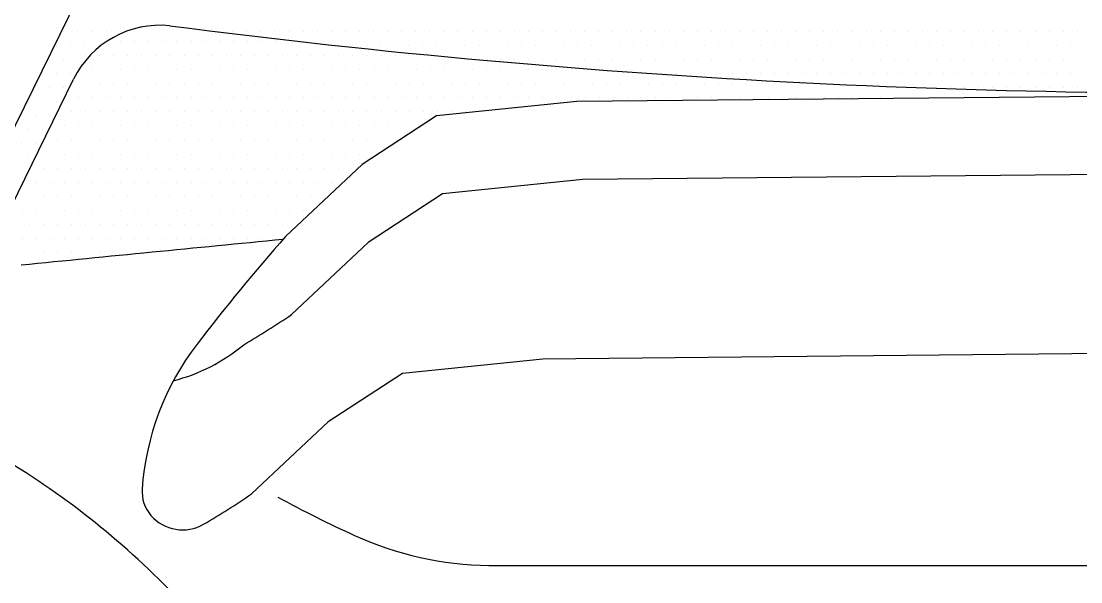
# Model space of a CAD drawing. Header units: millimetres. Extents: x -249630 to 95394, y -188036 to 109963.
# Drawn here: x -90610 to -90022, y -16425 to -16114 of the extents above; entities that cross this region are included whole.
import ezdxf

# ---------------------------------------------------------------- set-up
doc = ezdxf.new("R2010")
doc.units = ezdxf.units.MM
doc.layers.add('Layer11', color=30, linetype='Continuous')
doc.layers.add('VEREDA', color=1, linetype='Continuous')

# ---------------------------------------------------------------- blocks, each defined once
blk = doc.blocks.new('A$C3F545D02')
at = {"layer": 'Layer11'}
for p, q in [((0.006371880216249792, 0.8959358545763507), (0.0656465253158558, 1.016767589054439)), ((0.05555357312087494, 0.9939808310438707), (0.05555357312087494, 0.9939808310438707)), ((0.06180357312086926, 0.9939808310438707), (0.06180357312086926, 0.9939808310438707)), ((0.06805357312086358, 0.9939808310438707), (0.06805357312086358, 0.9939808310438707)), ((0.07430357312085789, 0.9939808310438707), (0.07430357312085789, 0.9939808310438707)), ((0.0805535731208522, 0.9939808310438707), (0.0805535731208522, 0.9939808310438707)), ((0.09015526142067642, 0.9956851100461677), (0.09015526142067642, 0.9956851100461677)), ((0.09640526142067074, 0.9956851100461677), (0.09640526142067074, 0.9956851100461677)), ((0.1026552614206651, 0.9956851100461677), (0.1026552614206651, 0.9956851100461677)), ((0.1243035731208977, 0.9939808310438707), (0.1243035731208977, 0.9939808310438707)), ((0.130553573120892, 0.9939808310438707), (0.130553573120892, 0.9939808310438707)), ((0.1368035731208863, 0.9939808310438707), (0.1368035731208863, 0.9939808310438707)), ((0.1430535731208806, 0.9939808310438707), (0.1430535731208806, 0.9939808310438707)), ((0.1493035731208749, 0.9939808310438707), (0.1493035731208749, 0.9939808310438707)), ((0.1555535731208693, 0.9939808310438707), (0.1555535731208693, 0.9939808310438707)), ((0.1618035731208636, 0.9939808310438707), (0.1618035731208636, 0.9939808310438707)), ((0.1680535731208579, 0.9939808310438707), (0.1680535731208579, 0.9939808310438707)), ((0.1743035731208522, 0.9939808310438707), (0.1743035731208522, 0.9939808310438707)), ((0.1805535731208465, 0.9939808310438707), (0.1805535731208465, 0.9939808310438707)), ((0.1868035731208408, 0.9939808310438707), (0.1868035731208408, 0.9939808310438707)), ((0.1930535731208352, 0.9939808310438707), (0.1930535731208352, 0.9939808310438707)), ((0.1993035731208295, 0.9939808310438707), (0.1993035731208295, 0.9939808310438707)), ((0.2055535731208238, 0.9939808310438707), (0.2055535731208238, 0.9939808310438707)), ((0.2118035731208181, 0.9939808310438707), (0.2118035731208181, 0.9939808310438707)), ((0.2180535731208124, 0.9939808310438707), (0.2180535731208124, 0.9939808310438707)), ((0.2243035731208067, 0.9939808310438707), (0.2243035731208067, 0.9939808310438707)), ((0.230553573120801, 0.9939808310438707), (0.230553573120801, 0.9939808310438707)), ((0.2368035731207954, 0.9939808310438707), (0.2368035731207954, 0.9939808310438707)), ((0.2430535731207897, 0.9939808310438707), (0.2430535731207897, 0.9939808310438707)), ((0.249303573120784, 0.9939808310438707), (0.249303573120784, 0.9939808310438707)), ((0.2555535731207783, 0.9939808310438707), (0.2555535731207783, 0.9939808310438707)), ((0.2618035731207726, 0.9939808310438707), (0.2618035731207726, 0.9939808310438707)), ((0.2680535731207669, 0.9939808310438707), (0.2680535731207669, 0.9939808310438707)), ((0.2743035731207613, 0.9939808310438707), (0.2743035731207613, 0.9939808310438707)), ((0.2805535731207556, 0.9939808310438707), (0.2805535731207556, 0.9939808310438707)), ((0.2868035731207499, 0.9939808310438707), (0.2868035731207499, 0.9939808310438707)), ((0.2930535731207442, 0.9939808310438707), (0.2930535731207442, 0.9939808310438707)), ((0.2993035731207385, 0.9939808310438707), (0.2993035731207385, 0.9939808310438707)), ((0.3055535731207328, 0.9939808310438707), (0.3055535731207328, 0.9939808310438707)), ((0.3118035731207272, 0.9939808310438707), (0.3118035731207272, 0.9939808310438707)), ((0.3180535731207215, 0.9939808310438707), (0.3180535731207215, 0.9939808310438707)), ((0.3243035731207158, 0.9939808310438707), (0.3243035731207158, 0.9939808310438707)), ((0.3305535731207101, 0.9939808310438707), (0.3305535731207101, 0.9939808310438707)), ((0.3368035731207044, 0.9939808310438707), (0.3368035731207044, 0.9939808310438707)), ((0.3430535731206987, 0.9939808310438707), (0.3430535731206987, 0.9939808310438707)), ((0.349303573120693, 0.9939808310438707), (0.349303573120693, 0.9939808310438707)), ((0.3555535731206874, 0.9939808310438707), (0.3555535731206874, 0.9939808310438707)), ((0.3618035731206817, 0.9939808310438707), (0.3618035731206817, 0.9939808310438707)), ((0.368053573120676, 0.9939808310438707), (0.368053573120676, 0.9939808310438707)), ((0.3743035731206703, 0.9939808310438707), (0.3743035731206703, 0.9939808310438707)), ((0.3805535731206646, 0.9939808310438707), (0.3805535731206646, 0.9939808310438707)), ((0.3868035731206589, 0.9939808310438707), (0.3868035731206589, 0.9939808310438707)), ((0.3930535731206533, 0.9939808310438707), (0.3930535731206533, 0.9939808310438707)), ((0.3993035731206476, 0.9939808310438707), (0.3993035731206476, 0.9939808310438707)), ((0.4055535731206419, 0.9939808310438707), (0.4055535731206419, 0.9939808310438707)), ((0.4118035731206362, 0.9939808310438707), (0.4118035731206362, 0.9939808310438707)), ((0.4180535731206305, 0.9939808310438707), (0.4180535731206305, 0.9939808310438707)), ((0.4243035731206248, 0.9939808310438707), (0.4243035731206248, 0.9939808310438707)), ((0.4305535731206191, 0.9939808310438707), (0.4305535731206191, 0.9939808310438707)), ((0.4368035731206135, 0.9939808310438707), (0.4368035731206135, 0.9939808310438707)), ((0.4430535731206078, 0.9939808310438707), (0.4430535731206078, 0.9939808310438707)), ((0.4493035731206021, 0.9939808310438707), (0.4493035731206021, 0.9939808310438707)), ((0.4555535731205964, 0.9939808310438707), (0.4555535731205964, 0.9939808310438707)), ((0.4618035731205907, 0.9939808310438707), (0.4618035731205907, 0.9939808310438707)), ((0.468053573120585, 0.9939808310438707), (0.468053573120585, 0.9939808310438707)), ((0.4743035731205794, 0.9939808310438707), (0.4743035731205794, 0.9939808310438707)), ((0.4805535731205737, 0.9939808310438707), (0.4805535731205737, 0.9939808310438707)), ((0.486803573120568, 0.9939808310438707), (0.486803573120568, 0.9939808310438707)), ((0.4930535731205623, 0.9939808310438707), (0.4930535731205623, 0.9939808310438707)), ((0.4993035731205566, 0.9939808310438707), (0.4993035731205566, 0.9939808310438707)), ((0.5055535731205509, 0.9939808310438707), (0.5055535731205509, 0.9939808310438707)), ((0.07453026142061958, 0.9894351100461449), (0.07453026142061958, 0.9894351100461449)), ((0.0807802614206139, 0.9894351100461449), (0.0807802614206139, 0.9894351100461449)), ((0.08703026142060821, 0.9894351100461449), (0.08703026142060821, 0.9894351100461449)), ((0.09328026142060253, 0.9894351100461449), (0.09328026142060253, 0.9894351100461449)), ((0.09953026142059684, 0.9894351100461449), (0.09953026142059684, 0.9894351100461449)), ((0.1057802614205912, 0.9894351100461449), (0.1057802614205912, 0.9894351100461449)), ((0.1120302614205855, 0.9894351100461449), (0.1120302614205855, 0.9894351100461449)), ((0.1182802614205798, 0.9894351100461449), (0.1182802614205798, 0.9894351100461449)), ((0.1245302614205741, 0.9894351100461449), (0.1245302614205741, 0.9894351100461449)), ((0.1307802614205684, 0.9894351100461449), (0.1307802614205684, 0.9894351100461449)), ((0.1370302614205627, 0.9894351100461449), (0.1370302614205627, 0.9894351100461449)), ((0.1432802614205571, 0.9894351100461449), (0.1432802614205571, 0.9894351100461449)), ((0.1495302614205514, 0.9894351100461449), (0.1495302614205514, 0.9894351100461449)), ((0.05242857312086358, 0.9877308310438764), (0.05242857312086358, 0.9877308310438764)), ((0.05867857312085789, 0.9877308310438764), (0.05867857312085789, 0.9877308310438764)), ((0.0649285731208522, 0.9877308310438764), (0.0649285731208522, 0.9877308310438764)), ((0.07117857312084652, 0.9877308310438764), (0.07117857312084652, 0.9877308310438764)), ((0.1774285731208636, 0.9877308310438764), (0.1774285731208636, 0.9877308310438764)), ((0.1836785731208579, 0.9877308310438764), (0.1836785731208579, 0.9877308310438764)), ((0.1899285731208522, 0.9877308310438764), (0.1899285731208522, 0.9877308310438764)), ((0.1961785731208465, 0.9877308310438764), (0.1961785731208465, 0.9877308310438764)), ((0.2024285731208408, 0.9877308310438764), (0.2024285731208408, 0.9877308310438764)), ((0.2086785731208352, 0.9877308310438764), (0.2086785731208352, 0.9877308310438764)), ((0.2149285731208295, 0.9877308310438764), (0.2149285731208295, 0.9877308310438764)), ((0.2211785731208238, 0.9877308310438764), (0.2211785731208238, 0.9877308310438764)), ((0.2274285731208181, 0.9877308310438764), (0.2274285731208181, 0.9877308310438764)), ((0.2336785731208124, 0.9877308310438764), (0.2336785731208124, 0.9877308310438764)), ((0.2399285731208067, 0.9877308310438764), (0.2399285731208067, 0.9877308310438764)), ((0.246178573120801, 0.9877308310438764), (0.246178573120801, 0.9877308310438764)), ((0.2524285731207954, 0.9877308310438764), (0.2524285731207954, 0.9877308310438764)), ((0.2586785731207897, 0.9877308310438764), (0.2586785731207897, 0.9877308310438764)), ((0.264928573120784, 0.9877308310438764), (0.264928573120784, 0.9877308310438764)), ((0.2711785731207783, 0.9877308310438764), (0.2711785731207783, 0.9877308310438764)), ((0.2774285731207726, 0.9877308310438764), (0.2774285731207726, 0.9877308310438764)), ((0.2836785731207669, 0.9877308310438764), (0.2836785731207669, 0.9877308310438764)), ((0.2899285731207613, 0.9877308310438764), (0.2899285731207613, 0.9877308310438764)), ((0.2961785731207556, 0.9877308310438764), (0.2961785731207556, 0.9877308310438764)), ((0.3024285731207499, 0.9877308310438764), (0.3024285731207499, 0.9877308310438764)), ((0.3086785731207442, 0.9877308310438764), (0.3086785731207442, 0.9877308310438764)), ((0.3149285731207385, 0.9877308310438764), (0.3149285731207385, 0.9877308310438764)), ((0.3211785731207328, 0.9877308310438764), (0.3211785731207328, 0.9877308310438764)), ((0.3274285731207272, 0.9877308310438764), (0.3274285731207272, 0.9877308310438764)), ((0.3336785731207215, 0.9877308310438764), (0.3336785731207215, 0.9877308310438764)), ((0.3399285731207158, 0.9877308310438764), (0.3399285731207158, 0.9877308310438764)), ((0.3461785731207101, 0.9877308310438764), (0.3461785731207101, 0.9877308310438764)), ((0.3524285731207044, 0.9877308310438764), (0.3524285731207044, 0.9877308310438764)), ((0.3586785731206987, 0.9877308310438764), (0.3586785731206987, 0.9877308310438764)), ((0.364928573120693, 0.9877308310438764), (0.364928573120693, 0.9877308310438764)), ((0.3711785731206874, 0.9877308310438764), (0.3711785731206874, 0.9877308310438764)), ((0.3774285731206817, 0.9877308310438764), (0.3774285731206817, 0.9877308310438764)), ((0.383678573120676, 0.9877308310438764), (0.383678573120676, 0.9877308310438764)), ((0.3899285731206703, 0.9877308310438764), (0.3899285731206703, 0.9877308310438764)), ((0.3961785731206646, 0.9877308310438764), (0.3961785731206646, 0.9877308310438764)), ((0.4024285731206589, 0.9877308310438764), (0.4024285731206589, 0.9877308310438764)), ((0.4086785731206533, 0.9877308310438764), (0.4086785731206533, 0.9877308310438764)), ((0.4149285731206476, 0.9877308310438764), (0.4149285731206476, 0.9877308310438764)), ((0.4211785731206419, 0.9877308310438764), (0.4211785731206419, 0.9877308310438764)), ((0.4274285731206362, 0.9877308310438764), (0.4274285731206362, 0.9877308310438764)), ((0.4336785731206305, 0.9877308310438764), (0.4336785731206305, 0.9877308310438764)), ((0.4399285731206248, 0.9877308310438764), (0.4399285731206248, 0.9877308310438764)), ((0.4461785731206191, 0.9877308310438764), (0.4461785731206191, 0.9877308310438764)), ((0.4524285731206135, 0.9877308310438764), (0.4524285731206135, 0.9877308310438764)), ((0.4586785731206078, 0.9877308310438764), (0.4586785731206078, 0.9877308310438764)), ((0.4649285731206021, 0.9877308310438764), (0.4649285731206021, 0.9877308310438764)), ((0.4711785731205964, 0.9877308310438764), (0.4711785731205964, 0.9877308310438764)), ((0.4774285731205907, 0.9877308310438764), (0.4774285731205907, 0.9877308310438764)), ((0.483678573120585, 0.9877308310438764), (0.483678573120585, 0.9877308310438764)), ((0.4899285731205794, 0.9877308310438764), (0.4899285731205794, 0.9877308310438764)), ((0.4961785731205737, 0.9877308310438764), (0.4961785731205737, 0.9877308310438764)), ((0.502428573120568, 0.9877308310438764), (0.502428573120568, 0.9877308310438764)), ((0.04930357312090905, 0.9814808310438821), (0.04930357312090905, 0.9814808310438821)), ((0.05555357312090337, 0.9814808310438821), (0.05555357312090337, 0.9814808310438821)), ((0.06180357312089768, 0.9814808310438821), (0.06180357312089768, 0.9814808310438821)), ((0.06515526142084127, 0.9831851100461506), (0.06515526142084127, 0.9831851100461506)), ((0.07140526142083559, 0.9831851100461506), (0.07140526142083559, 0.9831851100461506)), ((0.0776552614208299, 0.9831851100461506), (0.0776552614208299, 0.9831851100461506)), ((0.08390526142082422, 0.9831851100461506), (0.08390526142082422, 0.9831851100461506)), ((0.09015526142081853, 0.9831851100461506), (0.09015526142081853, 0.9831851100461506)), ((0.09640526142081285, 0.9831851100461506), (0.09640526142081285, 0.9831851100461506)), ((0.1026552614208072, 0.9831851100461506), (0.1026552614208072, 0.9831851100461506)), ((0.1089052614208015, 0.9831851100461506), (0.1089052614208015, 0.9831851100461506)), ((0.1151552614207958, 0.9831851100461506), (0.1151552614207958, 0.9831851100461506)), ((0.1214052614207901, 0.9831851100461506), (0.1214052614207901, 0.9831851100461506)), ((0.1276552614207844, 0.9831851100461506), (0.1276552614207844, 0.9831851100461506)), ((0.1339052614207787, 0.9831851100461506), (0.1339052614207787, 0.9831851100461506)), ((0.1401552614207731, 0.9831851100461506), (0.1401552614207731, 0.9831851100461506)), ((0.1464052614207674, 0.9831851100461506), (0.1464052614207674, 0.9831851100461506)), ((0.1526552614207617, 0.9831851100461506), (0.1526552614207617, 0.9831851100461506)), ((0.158905261420756, 0.9831851100461506), (0.158905261420756, 0.9831851100461506)), ((0.1651552614207503, 0.9831851100461506), (0.1651552614207503, 0.9831851100461506)), ((0.1714052614207446, 0.9831851100461506), (0.1714052614207446, 0.9831851100461506)), ((0.177655261420739, 0.9831851100461506), (0.177655261420739, 0.9831851100461506)), ((0.1839052614207333, 0.9831851100461506), (0.1839052614207333, 0.9831851100461506)), ((0.1901552614207276, 0.9831851100461506), (0.1901552614207276, 0.9831851100461506)), ((0.1964052614207219, 0.9831851100461506), (0.1964052614207219, 0.9831851100461506)), ((0.2026552614207162, 0.9831851100461506), (0.2026552614207162, 0.9831851100461506)), ((0.2089052614207105, 0.9831851100461506), (0.2089052614207105, 0.9831851100461506)), ((0.2430535731209318, 0.9814808310438821), (0.2430535731209318, 0.9814808310438821)), ((0.2493035731209261, 0.9814808310438821), (0.2493035731209261, 0.9814808310438821)), ((0.2555535731209204, 0.9814808310438821), (0.2555535731209204, 0.9814808310438821)), ((0.2618035731209147, 0.9814808310438821), (0.2618035731209147, 0.9814808310438821)), ((0.268053573120909, 0.9814808310438821), (0.268053573120909, 0.9814808310438821)), ((0.2743035731209034, 0.9814808310438821), (0.2743035731209034, 0.9814808310438821)), ((0.2805535731208977, 0.9814808310438821), (0.2805535731208977, 0.9814808310438821)), ((0.286803573120892, 0.9814808310438821), (0.286803573120892, 0.9814808310438821)), ((0.2930535731208863, 0.9814808310438821), (0.2930535731208863, 0.9814808310438821)), ((0.2993035731208806, 0.9814808310438821), (0.2993035731208806, 0.9814808310438821)), ((0.3055535731208749, 0.9814808310438821), (0.3055535731208749, 0.9814808310438821)), ((0.3118035731208693, 0.9814808310438821), (0.3118035731208693, 0.9814808310438821)), ((0.3180535731208636, 0.9814808310438821), (0.3180535731208636, 0.9814808310438821)), ((0.3243035731208579, 0.9814808310438821), (0.3243035731208579, 0.9814808310438821)), ((0.3305535731208522, 0.9814808310438821), (0.3305535731208522, 0.9814808310438821)), ((0.3368035731208465, 0.9814808310438821), (0.3368035731208465, 0.9814808310438821)), ((0.3430535731208408, 0.9814808310438821), (0.3430535731208408, 0.9814808310438821)), ((0.3493035731208352, 0.9814808310438821), (0.3493035731208352, 0.9814808310438821)), ((0.3555535731208295, 0.9814808310438821), (0.3555535731208295, 0.9814808310438821)), ((0.3618035731208238, 0.9814808310438821), (0.3618035731208238, 0.9814808310438821)), ((0.3680535731208181, 0.9814808310438821), (0.3680535731208181, 0.9814808310438821)), ((0.3743035731208124, 0.9814808310438821), (0.3743035731208124, 0.9814808310438821)), ((0.3805535731208067, 0.9814808310438821), (0.3805535731208067, 0.9814808310438821)), ((0.386803573120801, 0.9814808310438821), (0.386803573120801, 0.9814808310438821)), ((0.3930535731207954, 0.9814808310438821), (0.3930535731207954, 0.9814808310438821)), ((0.3993035731207897, 0.9814808310438821), (0.3993035731207897, 0.9814808310438821)), ((0.405553573120784, 0.9814808310438821), (0.405553573120784, 0.9814808310438821)), ((0.4118035731207783, 0.9814808310438821), (0.4118035731207783, 0.9814808310438821)), ((0.4180535731207726, 0.9814808310438821), (0.4180535731207726, 0.9814808310438821)), ((0.4243035731207669, 0.9814808310438821), (0.4243035731207669, 0.9814808310438821)), ((0.4305535731207613, 0.9814808310438821), (0.4305535731207613, 0.9814808310438821)), ((0.4368035731207556, 0.9814808310438821), (0.4368035731207556, 0.9814808310438821)), ((0.4430535731207499, 0.9814808310438821), (0.4430535731207499, 0.9814808310438821)), ((0.4493035731207442, 0.9814808310438821), (0.4493035731207442, 0.9814808310438821)), ((0.4555535731207385, 0.9814808310438821), (0.4555535731207385, 0.9814808310438821)), ((0.4618035731207328, 0.9814808310438821), (0.4618035731207328, 0.9814808310438821)), ((0.4680535731207272, 0.9814808310438821), (0.4680535731207272, 0.9814808310438821)), ((0.4743035731207215, 0.9814808310438821), (0.4743035731207215, 0.9814808310438821)), ((0.4805535731207158, 0.9814808310438821), (0.4805535731207158, 0.9814808310438821)), ((0.4868035731207101, 0.9814808310438821), (0.4868035731207101, 0.9814808310438821)), ((0.4930535731207044, 0.9814808310438821), (0.4930535731207044, 0.9814808310438821)), ((0.4993035731206987, 0.9814808310438821), (0.4993035731206987, 0.9814808310438821)), ((0.505553573120693, 0.9814808310438821), (0.505553573120693, 0.9814808310438821)), ((0.04617857312089768, 0.9752308310438593), (0.04617857312089768, 0.9752308310438593)), ((0.052428573120892, 0.9752308310438593), (0.052428573120892, 0.9752308310438593)), ((0.05867857312088631, 0.9752308310438593), (0.05867857312088631, 0.9752308310438593)), ((0.0620302614208299, 0.9769351100461563), (0.0620302614208299, 0.9769351100461563)), ((0.06828026142082422, 0.9769351100461563), (0.06828026142082422, 0.9769351100461563)), ((0.07453026142081853, 0.9769351100461563), (0.07453026142081853, 0.9769351100461563)), ((0.08078026142081285, 0.9769351100461563), (0.08078026142081285, 0.9769351100461563)), ((0.08703026142080716, 0.9769351100461563), (0.08703026142080716, 0.9769351100461563)), ((0.09328026142080148, 0.9769351100461563), (0.09328026142080148, 0.9769351100461563)), ((0.0995302614207958, 0.9769351100461563), (0.0995302614207958, 0.9769351100461563)), ((0.1057802614207901, 0.9769351100461563), (0.1057802614207901, 0.9769351100461563)), ((0.1120302614207844, 0.9769351100461563), (0.1120302614207844, 0.9769351100461563)), ((0.1182802614207787, 0.9769351100461563), (0.1182802614207787, 0.9769351100461563)), ((0.1245302614207731, 0.9769351100461563), (0.1245302614207731, 0.9769351100461563)), ((0.1307802614207674, 0.9769351100461563), (0.1307802614207674, 0.9769351100461563)), ((0.1370302614207617, 0.9769351100461563), (0.1370302614207617, 0.9769351100461563)), ((0.143280261420756, 0.9769351100461563), (0.143280261420756, 0.9769351100461563)), ((0.1495302614207503, 0.9769351100461563), (0.1495302614207503, 0.9769351100461563)), ((0.1557802614207446, 0.9769351100461563), (0.1557802614207446, 0.9769351100461563)), ((0.162030261420739, 0.9769351100461563), (0.162030261420739, 0.9769351100461563)), ((0.1682802614207333, 0.9769351100461563), (0.1682802614207333, 0.9769351100461563)), ((0.1745302614207276, 0.9769351100461563), (0.1745302614207276, 0.9769351100461563)), ((0.1807802614207219, 0.9769351100461563), (0.1807802614207219, 0.9769351100461563)), ((0.1870302614207162, 0.9769351100461563), (0.1870302614207162, 0.9769351100461563)), ((0.1932802614207105, 0.9769351100461563), (0.1932802614207105, 0.9769351100461563)), ((0.1995302614207048, 0.9769351100461563), (0.1995302614207048, 0.9769351100461563)), ((0.2057802614206992, 0.9769351100461563), (0.2057802614206992, 0.9769351100461563)), ((0.2120302614206935, 0.9769351100461563), (0.2120302614206935, 0.9769351100461563)), ((0.2182802614206878, 0.9769351100461563), (0.2182802614206878, 0.9769351100461563)), ((0.2245302614206821, 0.9769351100461563), (0.2245302614206821, 0.9769351100461563)), ((0.2307802614206764, 0.9769351100461563), (0.2307802614206764, 0.9769351100461563)), ((0.2370302614206707, 0.9769351100461563), (0.2370302614206707, 0.9769351100461563)), ((0.2432802614206651, 0.9769351100461563), (0.2432802614206651, 0.9769351100461563)), ((0.2495302614206594, 0.9769351100461563), (0.2495302614206594, 0.9769351100461563)), ((0.2557802614206537, 0.9769351100461563), (0.2557802614206537, 0.9769351100461563)), ((0.262030261420648, 0.9769351100461563), (0.262030261420648, 0.9769351100461563)), ((0.2682802614206423, 0.9769351100461563), (0.2682802614206423, 0.9769351100461563)), ((0.2745302614206366, 0.9769351100461563), (0.2745302614206366, 0.9769351100461563)), ((0.2807802614206309, 0.9769351100461563), (0.2807802614206309, 0.9769351100461563)), ((0.3211785731208749, 0.9752308310438593), (0.3211785731208749, 0.9752308310438593)), ((0.3274285731208693, 0.9752308310438593), (0.3274285731208693, 0.9752308310438593)), ((0.3336785731208636, 0.9752308310438593), (0.3336785731208636, 0.9752308310438593)), ((0.3399285731208579, 0.9752308310438593), (0.3399285731208579, 0.9752308310438593)), ((0.3461785731208522, 0.9752308310438593), (0.3461785731208522, 0.9752308310438593)), ((0.3524285731208465, 0.9752308310438593), (0.3524285731208465, 0.9752308310438593)), ((0.3586785731208408, 0.9752308310438593), (0.3586785731208408, 0.9752308310438593)), ((0.3649285731208352, 0.9752308310438593), (0.3649285731208352, 0.9752308310438593)), ((0.3711785731208295, 0.9752308310438593), (0.3711785731208295, 0.9752308310438593)), ((0.3774285731208238, 0.9752308310438593), (0.3774285731208238, 0.9752308310438593)), ((0.3836785731208181, 0.9752308310438593), (0.3836785731208181, 0.9752308310438593)), ((0.3899285731208124, 0.9752308310438593), (0.3899285731208124, 0.9752308310438593)), ((0.3961785731208067, 0.9752308310438593), (0.3961785731208067, 0.9752308310438593)), ((0.402428573120801, 0.9752308310438593), (0.402428573120801, 0.9752308310438593)), ((0.4086785731207954, 0.9752308310438593), (0.4086785731207954, 0.9752308310438593)), ((0.4149285731207897, 0.9752308310438593), (0.4149285731207897, 0.9752308310438593)), ((0.421178573120784, 0.9752308310438593), (0.421178573120784, 0.9752308310438593)), ((0.4274285731207783, 0.9752308310438593), (0.4274285731207783, 0.9752308310438593)), ((0.4336785731207726, 0.9752308310438593), (0.4336785731207726, 0.9752308310438593)), ((0.4399285731207669, 0.9752308310438593), (0.4399285731207669, 0.9752308310438593)), ((0.4461785731207613, 0.9752308310438593), (0.4461785731207613, 0.9752308310438593)), ((0.4524285731207556, 0.9752308310438593), (0.4524285731207556, 0.9752308310438593)), ((0.4586785731207499, 0.9752308310438593), (0.4586785731207499, 0.9752308310438593)), ((0.4649285731207442, 0.9752308310438593), (0.4649285731207442, 0.9752308310438593)), ((0.4711785731207385, 0.9752308310438593), (0.4711785731207385, 0.9752308310438593)), ((0.4774285731207328, 0.9752308310438593), (0.4774285731207328, 0.9752308310438593)), ((0.4836785731207272, 0.9752308310438593), (0.4836785731207272, 0.9752308310438593)), ((0.4899285731207215, 0.9752308310438593), (0.4899285731207215, 0.9752308310438593)), ((0.4961785731207158, 0.9752308310438593), (0.4961785731207158, 0.9752308310438593)), ((0.5024285731207101, 0.9752308310438593), (0.5024285731207101, 0.9752308310438593)), ((0.01904908498039504, 0.8894453322281777), (0.05989588903514687, 0.9727117975700708)), ((0.05890526142084695, 0.9706851100461336), (0.05890526142084695, 0.9706851100461336)), ((0.06515526142084127, 0.9706851100461336), (0.06515526142084127, 0.9706851100461336)), ((0.07140526142083559, 0.9706851100461336), (0.07140526142083559, 0.9706851100461336)), ((0.0776552614208299, 0.9706851100461336), (0.0776552614208299, 0.9706851100461336)), ((0.08390526142082422, 0.9706851100461336), (0.08390526142082422, 0.9706851100461336)), ((0.09015526142081853, 0.9706851100461336), (0.09015526142081853, 0.9706851100461336)), ((0.09640526142081285, 0.9706851100461336), (0.09640526142081285, 0.9706851100461336)), ((0.1026552614208072, 0.9706851100461336), (0.1026552614208072, 0.9706851100461336)), ((0.1089052614208015, 0.9706851100461336), (0.1089052614208015, 0.9706851100461336)), ((0.1151552614207958, 0.9706851100461336), (0.1151552614207958, 0.9706851100461336)), ((0.1214052614207901, 0.9706851100461336), (0.1214052614207901, 0.9706851100461336)), ((0.1276552614207844, 0.9706851100461336), (0.1276552614207844, 0.9706851100461336)), ((0.1339052614207787, 0.9706851100461336), (0.1339052614207787, 0.9706851100461336)), ((0.1401552614207731, 0.9706851100461336), (0.1401552614207731, 0.9706851100461336)), ((0.1464052614207674, 0.9706851100461336), (0.1464052614207674, 0.9706851100461336)), ((0.1526552614207617, 0.9706851100461336), (0.1526552614207617, 0.9706851100461336)), ((0.158905261420756, 0.9706851100461336), (0.158905261420756, 0.9706851100461336)), ((0.1651552614207503, 0.9706851100461336), (0.1651552614207503, 0.9706851100461336)), ((0.1714052614207446, 0.9706851100461336), (0.1714052614207446, 0.9706851100461336)), ((0.177655261420739, 0.9706851100461336), (0.177655261420739, 0.9706851100461336)), ((0.1839052614207333, 0.9706851100461336), (0.1839052614207333, 0.9706851100461336)), ((0.1901552614207276, 0.9706851100461336), (0.1901552614207276, 0.9706851100461336)), ((0.1964052614207219, 0.9706851100461336), (0.1964052614207219, 0.9706851100461336)), ((0.2026552614207162, 0.9706851100461336), (0.2026552614207162, 0.9706851100461336)), ((0.2089052614207105, 0.9706851100461336), (0.2089052614207105, 0.9706851100461336)), ((0.2151552614207048, 0.9706851100461336), (0.2151552614207048, 0.9706851100461336)), ((0.2214052614206992, 0.9706851100461336), (0.2214052614206992, 0.9706851100461336)), ((0.2276552614206935, 0.9706851100461336), (0.2276552614206935, 0.9706851100461336)), ((0.2339052614206878, 0.9706851100461336), (0.2339052614206878, 0.9706851100461336)), ((0.2401552614206821, 0.9706851100461336), (0.2401552614206821, 0.9706851100461336)), ((0.2464052614206764, 0.9706851100461336), (0.2464052614206764, 0.9706851100461336)), ((0.2526552614206707, 0.9706851100461336), (0.2526552614206707, 0.9706851100461336)), ((0.2589052614206651, 0.9706851100461336), (0.2589052614206651, 0.9706851100461336)), ((0.2651552614206594, 0.9706851100461336), (0.2651552614206594, 0.9706851100461336)), ((0.2714052614206537, 0.9706851100461336), (0.2714052614206537, 0.9706851100461336)), ((0.277655261420648, 0.9706851100461336), (0.277655261420648, 0.9706851100461336)), ((0.2839052614206423, 0.9706851100461336), (0.2839052614206423, 0.9706851100461336)), ((0.2901552614206366, 0.9706851100461336), (0.2901552614206366, 0.9706851100461336)), ((0.2964052614206309, 0.9706851100461336), (0.2964052614206309, 0.9706851100461336)), ((0.3026552614206253, 0.9706851100461336), (0.3026552614206253, 0.9706851100461336)), ((0.3089052614206196, 0.9706851100461336), (0.3089052614206196, 0.9706851100461336)), ((0.3151552614206139, 0.9706851100461336), (0.3151552614206139, 0.9706851100461336)), ((0.3214052614206082, 0.9706851100461336), (0.3214052614206082, 0.9706851100461336)), ((0.3276552614206025, 0.9706851100461336), (0.3276552614206025, 0.9706851100461336)), ((0.3339052614205968, 0.9706851100461336), (0.3339052614205968, 0.9706851100461336)), ((0.3401552614205912, 0.9706851100461336), (0.3401552614205912, 0.9706851100461336)), ((0.3464052614205855, 0.9706851100461336), (0.3464052614205855, 0.9706851100461336)), ((0.3526552614205798, 0.9706851100461336), (0.3526552614205798, 0.9706851100461336)), ((0.3589052614205741, 0.9706851100461336), (0.3589052614205741, 0.9706851100461336)), ((0.3651552614205684, 0.9706851100461336), (0.3651552614205684, 0.9706851100461336)), ((0.3714052614205627, 0.9706851100461336), (0.3714052614205627, 0.9706851100461336)), ((0.3776552614205571, 0.9706851100461336), (0.3776552614205571, 0.9706851100461336)), ((0.3839052614205514, 0.9706851100461336), (0.3839052614205514, 0.9706851100461336)), ((0.04305357312088631, 0.968980831043865), (0.04305357312088631, 0.968980831043865)), ((0.04930357312088063, 0.968980831043865), (0.04930357312088063, 0.968980831043865)), ((0.05555357312087494, 0.968980831043865), (0.05555357312087494, 0.968980831043865)), ((0.6749103519756545, 0.9665011379747739), (0.2833085450766362, 0.9627018193021684)), ((0.4368035731208977, 0.968980831043865), (0.4368035731208977, 0.968980831043865)), ((0.443053573120892, 0.968980831043865), (0.443053573120892, 0.968980831043865)), ((0.4493035731208863, 0.968980831043865), (0.4493035731208863, 0.968980831043865)), ((0.4555535731208806, 0.968980831043865), (0.4555535731208806, 0.968980831043865)), ((0.4618035731208749, 0.968980831043865), (0.4618035731208749, 0.968980831043865)), ((0.4680535731208693, 0.968980831043865), (0.4680535731208693, 0.968980831043865)), ((0.4743035731208636, 0.968980831043865), (0.4743035731208636, 0.968980831043865)), ((0.4805535731208579, 0.968980831043865), (0.4805535731208579, 0.968980831043865)), ((0.4868035731208522, 0.968980831043865), (0.4868035731208522, 0.968980831043865)), ((0.4930535731208465, 0.968980831043865), (0.4930535731208465, 0.968980831043865)), ((0.4993035731208408, 0.968980831043865), (0.4993035731208408, 0.968980831043865)), ((0.5055535731208352, 0.968980831043865), (0.5055535731208352, 0.968980831043865)), ((0.03992857312087494, 0.9627308310438707), (0.03992857312087494, 0.9627308310438707)), ((0.04617857312086926, 0.9627308310438707), (0.04617857312086926, 0.9627308310438707)), ((0.05242857312086358, 0.9627308310438707), (0.05242857312086358, 0.9627308310438707)), ((0.05578026142100612, 0.9644351100461677), (0.05578026142100612, 0.9644351100461677)), ((0.06203026142100043, 0.9644351100461677), (0.06203026142100043, 0.9644351100461677)), ((0.06828026142099475, 0.9644351100461677), (0.06828026142099475, 0.9644351100461677)), ((0.07453026142098906, 0.9644351100461677), (0.07453026142098906, 0.9644351100461677)), ((0.08078026142098338, 0.9644351100461677), (0.08078026142098338, 0.9644351100461677)), ((0.0870302614209777, 0.9644351100461677), (0.0870302614209777, 0.9644351100461677)), ((0.09328026142097201, 0.9644351100461677), (0.09328026142097201, 0.9644351100461677)), ((0.09953026142096633, 0.9644351100461677), (0.09953026142096633, 0.9644351100461677)), ((0.1057802614209606, 0.9644351100461677), (0.1057802614209606, 0.9644351100461677)), ((0.112030261420955, 0.9644351100461677), (0.112030261420955, 0.9644351100461677)), ((0.1182802614209493, 0.9644351100461677), (0.1182802614209493, 0.9644351100461677)), ((0.1245302614209436, 0.9644351100461677), (0.1245302614209436, 0.9644351100461677)), ((0.1307802614209379, 0.9644351100461677), (0.1307802614209379, 0.9644351100461677)), ((0.1370302614209322, 0.9644351100461677), (0.1370302614209322, 0.9644351100461677)), ((0.1432802614209265, 0.9644351100461677), (0.1432802614209265, 0.9644351100461677)), ((0.1495302614209209, 0.9644351100461677), (0.1495302614209209, 0.9644351100461677)), ((0.1557802614209152, 0.9644351100461677), (0.1557802614209152, 0.9644351100461677)), ((0.1620302614209095, 0.9644351100461677), (0.1620302614209095, 0.9644351100461677)), ((0.1682802614209038, 0.9644351100461677), (0.1682802614209038, 0.9644351100461677)), ((0.1745302614208981, 0.9644351100461677), (0.1745302614208981, 0.9644351100461677)), ((0.1807802614208924, 0.9644351100461677), (0.1807802614208924, 0.9644351100461677)), ((0.1870302614208867, 0.9644351100461677), (0.1870302614208867, 0.9644351100461677)), ((0.1932802614208811, 0.9644351100461677), (0.1932802614208811, 0.9644351100461677)), ((0.1995302614208754, 0.9644351100461677), (0.1995302614208754, 0.9644351100461677)), ((0.2057802614208697, 0.9644351100461677), (0.2057802614208697, 0.9644351100461677)), ((0.212030261420864, 0.9644351100461677), (0.212030261420864, 0.9644351100461677)), ((0.2182802614208583, 0.9644351100461677), (0.2182802614208583, 0.9644351100461677)), ((0.2833085450766362, 0.9627018193021684), (0.221025929815255, 0.9563509821270486)), ((0.2245302614208526, 0.9644351100461677), (0.2245302614208526, 0.9644351100461677)), ((0.230780261420847, 0.9644351100461677), (0.230780261420847, 0.9644351100461677)), ((0.2370302614208413, 0.9644351100461677), (0.2370302614208413, 0.9644351100461677)), ((0.2432802614208356, 0.9644351100461677), (0.2432802614208356, 0.9644351100461677)), ((0.2495302614208299, 0.9644351100461677), (0.2495302614208299, 0.9644351100461677)), ((0.2557802614208242, 0.9644351100461677), (0.2557802614208242, 0.9644351100461677)), ((0.2620302614208185, 0.9644351100461677), (0.2620302614208185, 0.9644351100461677)), ((0.2682802614208128, 0.9644351100461677), (0.2682802614208128, 0.9644351100461677)), ((0.2745302614208072, 0.9644351100461677), (0.2745302614208072, 0.9644351100461677)), ((0.2807802614208015, 0.9644351100461677), (0.2807802614208015, 0.9644351100461677)), ((0.2870302614207958, 0.9644351100461677), (0.2870302614207958, 0.9644351100461677)), ((0.2932802614207901, 0.9644351100461677), (0.2932802614207901, 0.9644351100461677)), ((0.2995302614207844, 0.9644351100461677), (0.2995302614207844, 0.9644351100461677)), ((0.3057802614207787, 0.9644351100461677), (0.3057802614207787, 0.9644351100461677)), ((0.3120302614207731, 0.9644351100461677), (0.3120302614207731, 0.9644351100461677)), ((0.3182802614207674, 0.9644351100461677), (0.3182802614207674, 0.9644351100461677)), ((0.3245302614207617, 0.9644351100461677), (0.3245302614207617, 0.9644351100461677)), ((0.330780261420756, 0.9644351100461677), (0.330780261420756, 0.9644351100461677)), ((0.3370302614207503, 0.9644351100461677), (0.3370302614207503, 0.9644351100461677)), ((0.3432802614207446, 0.9644351100461677), (0.3432802614207446, 0.9644351100461677)), ((0.349530261420739, 0.9644351100461677), (0.349530261420739, 0.9644351100461677)), ((0.3557802614207333, 0.9644351100461677), (0.3557802614207333, 0.9644351100461677)), ((0.3620302614207276, 0.9644351100461677), (0.3620302614207276, 0.9644351100461677)), ((0.3682802614207219, 0.9644351100461677), (0.3682802614207219, 0.9644351100461677)), ((0.3745302614207162, 0.9644351100461677), (0.3745302614207162, 0.9644351100461677)), ((0.3807802614207105, 0.9644351100461677), (0.3807802614207105, 0.9644351100461677)), ((0.3870302614207048, 0.9644351100461677), (0.3870302614207048, 0.9644351100461677)), ((0.3932802614206992, 0.9644351100461677), (0.3932802614206992, 0.9644351100461677)), ((0.3995302614206935, 0.9644351100461677), (0.3995302614206935, 0.9644351100461677)), ((0.4057802614206878, 0.9644351100461677), (0.4057802614206878, 0.9644351100461677)), ((0.4120302614206821, 0.9644351100461677), (0.4120302614206821, 0.9644351100461677)), ((0.4182802614206764, 0.9644351100461677), (0.4182802614206764, 0.9644351100461677)), ((0.4245302614206707, 0.9644351100461677), (0.4245302614206707, 0.9644351100461677)), ((0.4307802614206651, 0.9644351100461677), (0.4307802614206651, 0.9644351100461677)), ((0.03680357312086358, 0.9564808310438764), (0.03680357312086358, 0.9564808310438764)), ((0.04305357312085789, 0.9564808310438764), (0.04305357312085789, 0.9564808310438764)), ((0.04930357312085221, 0.9564808310438764), (0.04930357312085221, 0.9564808310438764)), ((0.05265526142073895, 0.9581851100461449), (0.05265526142073895, 0.9581851100461449)), ((0.05890526142073327, 0.9581851100461449), (0.05890526142073327, 0.9581851100461449)), ((0.06515526142072758, 0.9581851100461449), (0.06515526142072758, 0.9581851100461449)), ((0.0714052614207219, 0.9581851100461449), (0.0714052614207219, 0.9581851100461449)), ((0.07765526142071622, 0.9581851100461449), (0.07765526142071622, 0.9581851100461449)), ((0.08390526142071053, 0.9581851100461449), (0.08390526142071053, 0.9581851100461449)), ((0.09015526142070485, 0.9581851100461449), (0.09015526142070485, 0.9581851100461449)), ((0.09640526142069916, 0.9581851100461449), (0.09640526142069916, 0.9581851100461449)), ((0.1026552614206935, 0.9581851100461449), (0.1026552614206935, 0.9581851100461449)), ((0.1089052614206878, 0.9581851100461449), (0.1089052614206878, 0.9581851100461449)), ((0.1151552614206821, 0.9581851100461449), (0.1151552614206821, 0.9581851100461449)), ((0.1214052614206764, 0.9581851100461449), (0.1214052614206764, 0.9581851100461449)), ((0.1276552614206707, 0.9581851100461449), (0.1276552614206707, 0.9581851100461449)), ((0.1339052614206651, 0.9581851100461449), (0.1339052614206651, 0.9581851100461449)), ((0.1401552614206594, 0.9581851100461449), (0.1401552614206594, 0.9581851100461449)), ((0.1464052614206537, 0.9581851100461449), (0.1464052614206537, 0.9581851100461449)), ((0.152655261420648, 0.9581851100461449), (0.152655261420648, 0.9581851100461449)), ((0.1589052614206423, 0.9581851100461449), (0.1589052614206423, 0.9581851100461449)), ((0.1651552614206366, 0.9581851100461449), (0.1651552614206366, 0.9581851100461449)), ((0.1714052614206309, 0.9581851100461449), (0.1714052614206309, 0.9581851100461449)), ((0.1776552614206253, 0.9581851100461449), (0.1776552614206253, 0.9581851100461449)), ((0.1839052614206196, 0.9581851100461449), (0.1839052614206196, 0.9581851100461449)), ((0.221025929815255, 0.9563509821270486), (0.1879775912067316, 0.9347586106198378)), ((0.1901552614206139, 0.9581851100461449), (0.1901552614206139, 0.9581851100461449)), ((0.1964052614206082, 0.9581851100461449), (0.1964052614206082, 0.9581851100461449)), ((0.2026552614206025, 0.9581851100461449), (0.2026552614206025, 0.9581851100461449)), ((0.2089052614205968, 0.9581851100461449), (0.2089052614205968, 0.9581851100461449)), ((0.2151552614205912, 0.9581851100461449), (0.2151552614205912, 0.9581851100461449)), ((0.2214052614205855, 0.9581851100461449), (0.2214052614205855, 0.9581851100461449)), ((0.2276552614205798, 0.9581851100461449), (0.2276552614205798, 0.9581851100461449)), ((0.2339052614205741, 0.9581851100461449), (0.2339052614205741, 0.9581851100461449)), ((0.04953026142078443, 0.9519351100461506), (0.04953026142078443, 0.9519351100461506)), ((0.05578026142077874, 0.9519351100461506), (0.05578026142077874, 0.9519351100461506)), ((0.06203026142077306, 0.9519351100461506), (0.06203026142077306, 0.9519351100461506)), ((0.06828026142076737, 0.9519351100461506), (0.06828026142076737, 0.9519351100461506)), ((0.07453026142076169, 0.9519351100461506), (0.07453026142076169, 0.9519351100461506)), ((0.080780261420756, 0.9519351100461506), (0.080780261420756, 0.9519351100461506)), ((0.08703026142075032, 0.9519351100461506), (0.08703026142075032, 0.9519351100461506)), ((0.09328026142074464, 0.9519351100461506), (0.09328026142074464, 0.9519351100461506)), ((0.09953026142073895, 0.9519351100461506), (0.09953026142073895, 0.9519351100461506)), ((0.1057802614207333, 0.9519351100461506), (0.1057802614207333, 0.9519351100461506)), ((0.1120302614207276, 0.9519351100461506), (0.1120302614207276, 0.9519351100461506)), ((0.1182802614207219, 0.9519351100461506), (0.1182802614207219, 0.9519351100461506)), ((0.1245302614207162, 0.9519351100461506), (0.1245302614207162, 0.9519351100461506)), ((0.1307802614207105, 0.9519351100461506), (0.1307802614207105, 0.9519351100461506)), ((0.1370302614207048, 0.9519351100461506), (0.1370302614207048, 0.9519351100461506)), ((0.1432802614206992, 0.9519351100461506), (0.1432802614206992, 0.9519351100461506)), ((0.1495302614206935, 0.9519351100461506), (0.1495302614206935, 0.9519351100461506)), ((0.1557802614206878, 0.9519351100461506), (0.1557802614206878, 0.9519351100461506)), ((0.1620302614206821, 0.9519351100461506), (0.1620302614206821, 0.9519351100461506)), ((0.1682802614206764, 0.9519351100461506), (0.1682802614206764, 0.9519351100461506)), ((0.1745302614206707, 0.9519351100461506), (0.1745302614206707, 0.9519351100461506)), ((0.1807802614206651, 0.9519351100461506), (0.1807802614206651, 0.9519351100461506)), ((0.1870302614206594, 0.9519351100461506), (0.1870302614206594, 0.9519351100461506)), ((0.1932802614206537, 0.9519351100461506), (0.1932802614206537, 0.9519351100461506)), ((0.199530261420648, 0.9519351100461506), (0.199530261420648, 0.9519351100461506)), ((0.2057802614206423, 0.9519351100461506), (0.2057802614206423, 0.9519351100461506)), ((0.03992857312090337, 0.9502308310438821), (0.03992857312090337, 0.9502308310438821)), ((0.04617857312089768, 0.9502308310438821), (0.04617857312089768, 0.9502308310438821)), ((0.036803573120892, 0.9439808310438593), (0.036803573120892, 0.9439808310438593)), ((0.04305357312088631, 0.9439808310438593), (0.04305357312088631, 0.9439808310438593)), ((0.04640526142074464, 0.9456851100461563), (0.04640526142074464, 0.9456851100461563)), ((0.05265526142073895, 0.9456851100461563), (0.05265526142073895, 0.9456851100461563)), ((0.05890526142073327, 0.9456851100461563), (0.05890526142073327, 0.9456851100461563)), ((0.06515526142072758, 0.9456851100461563), (0.06515526142072758, 0.9456851100461563)), ((0.0714052614207219, 0.9456851100461563), (0.0714052614207219, 0.9456851100461563)), ((0.07765526142071622, 0.9456851100461563), (0.07765526142071622, 0.9456851100461563)), ((0.08390526142071053, 0.9456851100461563), (0.08390526142071053, 0.9456851100461563)), ((0.09015526142070485, 0.9456851100461563), (0.09015526142070485, 0.9456851100461563)), ((0.09640526142069916, 0.9456851100461563), (0.09640526142069916, 0.9456851100461563)), ((0.1026552614206935, 0.9456851100461563), (0.1026552614206935, 0.9456851100461563)), ((0.1089052614206878, 0.9456851100461563), (0.1089052614206878, 0.9456851100461563)), ((0.1151552614206821, 0.9456851100461563), (0.1151552614206821, 0.9456851100461563)), ((0.1214052614206764, 0.9456851100461563), (0.1214052614206764, 0.9456851100461563)), ((0.1276552614206707, 0.9456851100461563), (0.1276552614206707, 0.9456851100461563)), ((0.1339052614206651, 0.9456851100461563), (0.1339052614206651, 0.9456851100461563)), ((0.1401552614206594, 0.9456851100461563), (0.1401552614206594, 0.9456851100461563)), ((0.1464052614206537, 0.9456851100461563), (0.1464052614206537, 0.9456851100461563)), ((0.152655261420648, 0.9456851100461563), (0.152655261420648, 0.9456851100461563)), ((0.1589052614206423, 0.9456851100461563), (0.1589052614206423, 0.9456851100461563)), ((0.1651552614206366, 0.9456851100461563), (0.1651552614206366, 0.9456851100461563)), ((0.1714052614206309, 0.9456851100461563), (0.1714052614206309, 0.9456851100461563)), ((0.1776552614206253, 0.9456851100461563), (0.1776552614206253, 0.9456851100461563)), ((0.1839052614206196, 0.9456851100461563), (0.1839052614206196, 0.9456851100461563)), ((0.1901552614206139, 0.9456851100461563), (0.1901552614206139, 0.9456851100461563)), ((0.1964052614206082, 0.9456851100461563), (0.1964052614206082, 0.9456851100461563)), ((0.03992857312087494, 0.937730831043865), (0.03992857312087494, 0.937730831043865)), ((0.04328026142070485, 0.9394351100461336), (0.04328026142070485, 0.9394351100461336)), ((0.04953026142069916, 0.9394351100461336), (0.04953026142069916, 0.9394351100461336)), ((0.05578026142069348, 0.9394351100461336), (0.05578026142069348, 0.9394351100461336)), ((0.06203026142068779, 0.9394351100461336), (0.06203026142068779, 0.9394351100461336)), ((0.06828026142068211, 0.9394351100461336), (0.06828026142068211, 0.9394351100461336)), ((0.07453026142067642, 0.9394351100461336), (0.07453026142067642, 0.9394351100461336)), ((0.08078026142067074, 0.9394351100461336), (0.08078026142067074, 0.9394351100461336)), ((0.08703026142066506, 0.9394351100461336), (0.08703026142066506, 0.9394351100461336)), ((0.09328026142065937, 0.9394351100461336), (0.09328026142065937, 0.9394351100461336)), ((0.09953026142065369, 0.9394351100461336), (0.09953026142065369, 0.9394351100461336)), ((0.105780261420648, 0.9394351100461336), (0.105780261420648, 0.9394351100461336)), ((0.1120302614206423, 0.9394351100461336), (0.1120302614206423, 0.9394351100461336)), ((0.1182802614206366, 0.9394351100461336), (0.1182802614206366, 0.9394351100461336)), ((0.1245302614206309, 0.9394351100461336), (0.1245302614206309, 0.9394351100461336)), ((0.1307802614206253, 0.9394351100461336), (0.1307802614206253, 0.9394351100461336)), ((0.1370302614206196, 0.9394351100461336), (0.1370302614206196, 0.9394351100461336)), ((0.1432802614206139, 0.9394351100461336), (0.1432802614206139, 0.9394351100461336)), ((0.1495302614206082, 0.9394351100461336), (0.1495302614206082, 0.9394351100461336)), ((0.1557802614206025, 0.9394351100461336), (0.1557802614206025, 0.9394351100461336)), ((0.1620302614205968, 0.9394351100461336), (0.1620302614205968, 0.9394351100461336)), ((0.1682802614205912, 0.9394351100461336), (0.1682802614205912, 0.9394351100461336)), ((0.1745302614205855, 0.9394351100461336), (0.1745302614205855, 0.9394351100461336)), ((0.1807802614205798, 0.9394351100461336), (0.1807802614205798, 0.9394351100461336)), ((0.1870302614205741, 0.9394351100461336), (0.1870302614205741, 0.9394351100461336)), ((0.0401552614207219, 0.9331851100461677), (0.0401552614207219, 0.9331851100461677)), ((0.04640526142071622, 0.9331851100461677), (0.04640526142071622, 0.9331851100461677)), ((0.05265526142071053, 0.9331851100461677), (0.05265526142071053, 0.9331851100461677)), ((0.05890526142070485, 0.9331851100461677), (0.05890526142070485, 0.9331851100461677)), ((0.06515526142069916, 0.9331851100461677), (0.06515526142069916, 0.9331851100461677)), ((0.07140526142069348, 0.9331851100461677), (0.07140526142069348, 0.9331851100461677)), ((0.0776552614206878, 0.9331851100461677), (0.0776552614206878, 0.9331851100461677)), ((0.08390526142068211, 0.9331851100461677), (0.08390526142068211, 0.9331851100461677)), ((0.09015526142067642, 0.9331851100461677), (0.09015526142067642, 0.9331851100461677)), ((0.09640526142067074, 0.9331851100461677), (0.09640526142067074, 0.9331851100461677)), ((0.1026552614206651, 0.9331851100461677), (0.1026552614206651, 0.9331851100461677)), ((0.1089052614206594, 0.9331851100461677), (0.1089052614206594, 0.9331851100461677)), ((0.1151552614206537, 0.9331851100461677), (0.1151552614206537, 0.9331851100461677)), ((0.121405261420648, 0.9331851100461677), (0.121405261420648, 0.9331851100461677)), ((0.1276552614206423, 0.9331851100461677), (0.1276552614206423, 0.9331851100461677)), ((0.1339052614206366, 0.9331851100461677), (0.1339052614206366, 0.9331851100461677)), ((0.1401552614206309, 0.9331851100461677), (0.1401552614206309, 0.9331851100461677)), ((0.1464052614206253, 0.9331851100461677), (0.1464052614206253, 0.9331851100461677)), ((0.1526552614206196, 0.9331851100461677), (0.1526552614206196, 0.9331851100461677)), ((0.1879775912067316, 0.9347586106198378), (0.1539545668152869, 0.9028189988956967)), ((0.1589052614206139, 0.9331851100461677), (0.1589052614206139, 0.9331851100461677)), ((0.1651552614206082, 0.9331851100461677), (0.1651552614206082, 0.9331851100461677)), ((0.1714052614206025, 0.9331851100461677), (0.1714052614206025, 0.9331851100461677)), ((0.1776552614205968, 0.9331851100461677), (0.1776552614205968, 0.9331851100461677)), ((0.6749103519756545, 0.931888083263118), (0.2860430576610042, 0.9281152948172178)), ((0.03680357312086358, 0.9314808310438707), (0.03680357312086358, 0.9314808310438707)), ((0.2860430576610042, 0.9281152948172178), (0.2237604423995663, 0.921764457642098)), ((0.03703026142071053, 0.9269351100461449), (0.03703026142071053, 0.9269351100461449)), ((0.04328026142070485, 0.9269351100461449), (0.04328026142070485, 0.9269351100461449)), ((0.04953026142069916, 0.9269351100461449), (0.04953026142069916, 0.9269351100461449)), ((0.05578026142069348, 0.9269351100461449), (0.05578026142069348, 0.9269351100461449)), ((0.06203026142068779, 0.9269351100461449), (0.06203026142068779, 0.9269351100461449)), ((0.06828026142068211, 0.9269351100461449), (0.06828026142068211, 0.9269351100461449)), ((0.07453026142067642, 0.9269351100461449), (0.07453026142067642, 0.9269351100461449)), ((0.08078026142067074, 0.9269351100461449), (0.08078026142067074, 0.9269351100461449)), ((0.08703026142066506, 0.9269351100461449), (0.08703026142066506, 0.9269351100461449)), ((0.09328026142065937, 0.9269351100461449), (0.09328026142065937, 0.9269351100461449)), ((0.09953026142065369, 0.9269351100461449), (0.09953026142065369, 0.9269351100461449)), ((0.105780261420648, 0.9269351100461449), (0.105780261420648, 0.9269351100461449)), ((0.1120302614206423, 0.9269351100461449), (0.1120302614206423, 0.9269351100461449)), ((0.1182802614206366, 0.9269351100461449), (0.1182802614206366, 0.9269351100461449)), ((0.1245302614206309, 0.9269351100461449), (0.1245302614206309, 0.9269351100461449)), ((0.1307802614206253, 0.9269351100461449), (0.1307802614206253, 0.9269351100461449)), ((0.1370302614206196, 0.9269351100461449), (0.1370302614206196, 0.9269351100461449)), ((0.1432802614206139, 0.9269351100461449), (0.1432802614206139, 0.9269351100461449)), ((0.1495302614206082, 0.9269351100461449), (0.1495302614206082, 0.9269351100461449)), ((0.1557802614206025, 0.9269351100461449), (0.1557802614206025, 0.9269351100461449)), ((0.1620302614205968, 0.9269351100461449), (0.1620302614205968, 0.9269351100461449)), ((0.1682802614205912, 0.9269351100461449), (0.1682802614205912, 0.9269351100461449)), ((0.1745302614205855, 0.9269351100461449), (0.1745302614205855, 0.9269351100461449)), ((0.04015526142077874, 0.9206851100461506), (0.04015526142077874, 0.9206851100461506)), ((0.04640526142077306, 0.9206851100461506), (0.04640526142077306, 0.9206851100461506)), ((0.05265526142076737, 0.9206851100461506), (0.05265526142076737, 0.9206851100461506)), ((0.05890526142076169, 0.9206851100461506), (0.05890526142076169, 0.9206851100461506)), ((0.065155261420756, 0.9206851100461506), (0.065155261420756, 0.9206851100461506)), ((0.07140526142075032, 0.9206851100461506), (0.07140526142075032, 0.9206851100461506)), ((0.07765526142074464, 0.9206851100461506), (0.07765526142074464, 0.9206851100461506)), ((0.08390526142073895, 0.9206851100461506), (0.08390526142073895, 0.9206851100461506)), ((0.09015526142073327, 0.9206851100461506), (0.09015526142073327, 0.9206851100461506)), ((0.09640526142072758, 0.9206851100461506), (0.09640526142072758, 0.9206851100461506)), ((0.1026552614207219, 0.9206851100461506), (0.1026552614207219, 0.9206851100461506)), ((0.1089052614207162, 0.9206851100461506), (0.1089052614207162, 0.9206851100461506)), ((0.1151552614207105, 0.9206851100461506), (0.1151552614207105, 0.9206851100461506)), ((0.1214052614207048, 0.9206851100461506), (0.1214052614207048, 0.9206851100461506)), ((0.1276552614206992, 0.9206851100461506), (0.1276552614206992, 0.9206851100461506)), ((0.1339052614206935, 0.9206851100461506), (0.1339052614206935, 0.9206851100461506)), ((0.1401552614206878, 0.9206851100461506), (0.1401552614206878, 0.9206851100461506)), ((0.1464052614206821, 0.9206851100461506), (0.1464052614206821, 0.9206851100461506)), ((0.1526552614206764, 0.9206851100461506), (0.1526552614206764, 0.9206851100461506)), ((0.1589052614206707, 0.9206851100461506), (0.1589052614206707, 0.9206851100461506)), ((0.1651552614206651, 0.9206851100461506), (0.1651552614206651, 0.9206851100461506)), ((0.2237604423995663, 0.921764457642098), (0.1907121037910997, 0.9001720861348872)), ((0.03703026142071053, 0.9144351100461563), (0.03703026142071053, 0.9144351100461563)), ((0.04328026142070485, 0.9144351100461563), (0.04328026142070485, 0.9144351100461563)), ((0.04953026142069916, 0.9144351100461563), (0.04953026142069916, 0.9144351100461563)), ((0.05578026142069348, 0.9144351100461563), (0.05578026142069348, 0.9144351100461563)), ((0.06203026142068779, 0.9144351100461563), (0.06203026142068779, 0.9144351100461563)), ((0.06828026142068211, 0.9144351100461563), (0.06828026142068211, 0.9144351100461563)), ((0.07453026142067642, 0.9144351100461563), (0.07453026142067642, 0.9144351100461563)), ((0.08078026142067074, 0.9144351100461563), (0.08078026142067074, 0.9144351100461563)), ((0.08703026142066506, 0.9144351100461563), (0.08703026142066506, 0.9144351100461563)), ((0.09328026142065937, 0.9144351100461563), (0.09328026142065937, 0.9144351100461563)), ((0.09953026142065369, 0.9144351100461563), (0.09953026142065369, 0.9144351100461563)), ((0.105780261420648, 0.9144351100461563), (0.105780261420648, 0.9144351100461563)), ((0.1120302614206423, 0.9144351100461563), (0.1120302614206423, 0.9144351100461563)), ((0.1182802614206366, 0.9144351100461563), (0.1182802614206366, 0.9144351100461563)), ((0.1245302614206309, 0.9144351100461563), (0.1245302614206309, 0.9144351100461563)), ((0.1307802614206253, 0.9144351100461563), (0.1307802614206253, 0.9144351100461563)), ((0.1370302614206196, 0.9144351100461563), (0.1370302614206196, 0.9144351100461563)), ((0.1432802614206139, 0.9144351100461563), (0.1432802614206139, 0.9144351100461563)), ((0.1495302614206082, 0.9144351100461563), (0.1495302614206082, 0.9144351100461563)), ((0.1557802614206025, 0.9144351100461563), (0.1557802614206025, 0.9144351100461563)), ((0.1620302614205968, 0.9144351100461563), (0.1620302614205968, 0.9144351100461563)), ((0.04015526142066506, 0.9081851100461336), (0.04015526142066506, 0.9081851100461336)), ((0.04640526142065937, 0.9081851100461336), (0.04640526142065937, 0.9081851100461336)), ((0.05265526142065369, 0.9081851100461336), (0.05265526142065369, 0.9081851100461336)), ((0.058905261420648, 0.9081851100461336), (0.058905261420648, 0.9081851100461336)), ((0.06515526142064232, 0.9081851100461336), (0.06515526142064232, 0.9081851100461336)), ((0.07140526142063663, 0.9081851100461336), (0.07140526142063663, 0.9081851100461336)), ((0.07765526142063095, 0.9081851100461336), (0.07765526142063095, 0.9081851100461336)), ((0.08390526142062527, 0.9081851100461336), (0.08390526142062527, 0.9081851100461336)), ((0.09015526142061958, 0.9081851100461336), (0.09015526142061958, 0.9081851100461336)), ((0.0964052614206139, 0.9081851100461336), (0.0964052614206139, 0.9081851100461336)), ((0.1026552614206082, 0.9081851100461336), (0.1026552614206082, 0.9081851100461336)), ((0.1089052614206025, 0.9081851100461336), (0.1089052614206025, 0.9081851100461336)), ((0.1151552614205968, 0.9081851100461336), (0.1151552614205968, 0.9081851100461336)), ((0.1214052614205912, 0.9081851100461336), (0.1214052614205912, 0.9081851100461336)), ((0.1276552614205855, 0.9081851100461336), (0.1276552614205855, 0.9081851100461336)), ((0.1339052614205798, 0.9081851100461336), (0.1339052614205798, 0.9081851100461336)), ((0.1401552614205741, 0.9081851100461336), (0.1401552614205741, 0.9081851100461336)), ((0.1464052614205684, 0.9081851100461336), (0.1464052614205684, 0.9081851100461336)), ((0.1526552614205627, 0.9081851100461336), (0.1526552614205627, 0.9081851100461336)), ((0.03703026142073895, 0.9019351100461677), (0.03703026142073895, 0.9019351100461677)), ((0.04328026142073327, 0.9019351100461677), (0.04328026142073327, 0.9019351100461677)), ((0.04953026142072758, 0.9019351100461677), (0.04953026142072758, 0.9019351100461677)), ((0.0557802614207219, 0.9019351100461677), (0.0557802614207219, 0.9019351100461677)), ((0.06203026142071622, 0.9019351100461677), (0.06203026142071622, 0.9019351100461677)), ((0.06828026142071053, 0.9019351100461677), (0.06828026142071053, 0.9019351100461677)), ((0.07453026142070485, 0.9019351100461677), (0.07453026142070485, 0.9019351100461677)), ((0.08078026142069916, 0.9019351100461677), (0.08078026142069916, 0.9019351100461677)), ((0.08703026142069348, 0.9019351100461677), (0.08703026142069348, 0.9019351100461677)), ((0.0932802614206878, 0.9019351100461677), (0.0932802614206878, 0.9019351100461677)), ((0.09953026142068211, 0.9019351100461677), (0.09953026142068211, 0.9019351100461677)), ((0.1057802614206764, 0.9019351100461677), (0.1057802614206764, 0.9019351100461677)), ((0.1120302614206707, 0.9019351100461677), (0.1120302614206707, 0.9019351100461677)), ((0.1182802614206651, 0.9019351100461677), (0.1182802614206651, 0.9019351100461677)), ((0.1245302614206594, 0.9019351100461677), (0.1245302614206594, 0.9019351100461677)), ((0.1307802614206537, 0.9019351100461677), (0.1307802614206537, 0.9019351100461677)), ((0.137030261420648, 0.9019351100461677), (0.137030261420648, 0.9019351100461677)), ((0.1432802614206423, 0.9019351100461677), (0.1432802614206423, 0.9019351100461677)), ((0.1907121037910997, 0.9001720861348872), (0.1566890793996549, 0.8682324744107746)), ((0.04015526142066506, 0.8956851100461449), (0.04015526142066506, 0.8956851100461449)), ((0.04640526142065937, 0.8956851100461449), (0.04640526142065937, 0.8956851100461449)), ((0.05265526142065369, 0.8956851100461449), (0.05265526142065369, 0.8956851100461449)), ((0.058905261420648, 0.8956851100461449), (0.058905261420648, 0.8956851100461449)), ((0.06515526142064232, 0.8956851100461449), (0.06515526142064232, 0.8956851100461449)), ((0.07140526142063663, 0.8956851100461449), (0.07140526142063663, 0.8956851100461449)), ((0.07765526142063095, 0.8956851100461449), (0.07765526142063095, 0.8956851100461449)), ((0.08390526142062527, 0.8956851100461449), (0.08390526142062527, 0.8956851100461449)), ((0.09015526142061958, 0.8956851100461449), (0.09015526142061958, 0.8956851100461449)), ((0.674910351975484, 0.8523669799209301), (0.2682606602060673, 0.8484216667483793)), ((0.2682606602060673, 0.8484216667483793), (0.2059780449446862, 0.8420708295732595)), ((0.2059780449446862, 0.8420708295732595), (0.1729297063362196, 0.8204784580660487)), ((0.1729297063362196, 0.8204784580660487), (0.138906681944718, 0.7885388463419076)), ((0.2442021000215959, 0.7567470844101649), (0.6749103519755408, 0.7567470844101649))]:
    blk.add_line(p, q, dxfattribs=at)
for centre, radius, start, end in [((0.09825854507573695, 0.9538927941708266), 0.04272994579249294, 84.20407621333307, 153.8694963614607), ((0.5667454687537941, 4.586825375753392), 3.620300951249694, 262.6336247347307, 271.6210494969222), ((7.599201251741192, -75.58776648291483), 76.85086767377967, 95.56035692201357, 95.64739826256678), ((0.8641075292045173, 0.2789319262695358), 0.9452789584987505, 138.6998883918994, 142.4467006610018), ((-0.04337552391518784, 1.161656791724795), 0.3551389523702417, 300.2273815229794, 304.2872193909556), ((0.2091411827475724, 0.7824739930719034), 0.1191218741432643, 142.4467006609008, 176.0333353697834), ((0.08477580134058371, 0.9151651338712554), 0.07878792839026588, 284.2573263343432, 309.9937460759398), ((-0.1647643769752563, 0.483217367292923), 0.3747639090680848, 43.15565969088515, 58.53814522513733), ((0.1064428936336697, 0.7895953161962552), 0.01617697708681361, 176.0333353696218, 220.8615711728494), ((-0.06115792136887421, 1.081963163655189), 0.3551389523689286, 300.2273815228795, 304.2872193908561), ((0.4057578682061376, 1.255188461282614), 0.5330971295731487, 241.407188675742, 245.4962707919678), ((0.1082702804233406, 0.79117610422594), 0.01859322071564578, 220.8615711734463, 300.2273815231334), ((0.2462321090703199, 0.9052014991861199), 0.1484682935956678, 245.4962707921397, 269.2165695958776)]:
    blk.add_arc(centre, radius, start, end, dxfattribs=at)

msp = doc.modelspace()

# ---------------------------------------------------------------- block references
at = {"layer": 'VEREDA', "xscale": 1250, "yscale": 1250, "zscale": 1250}
msp.add_blockref('A$C3F545D02', (-90655.92404543934, -17362.02404768675), dxfattribs=at)

doc.saveas('drawing.dxf')
